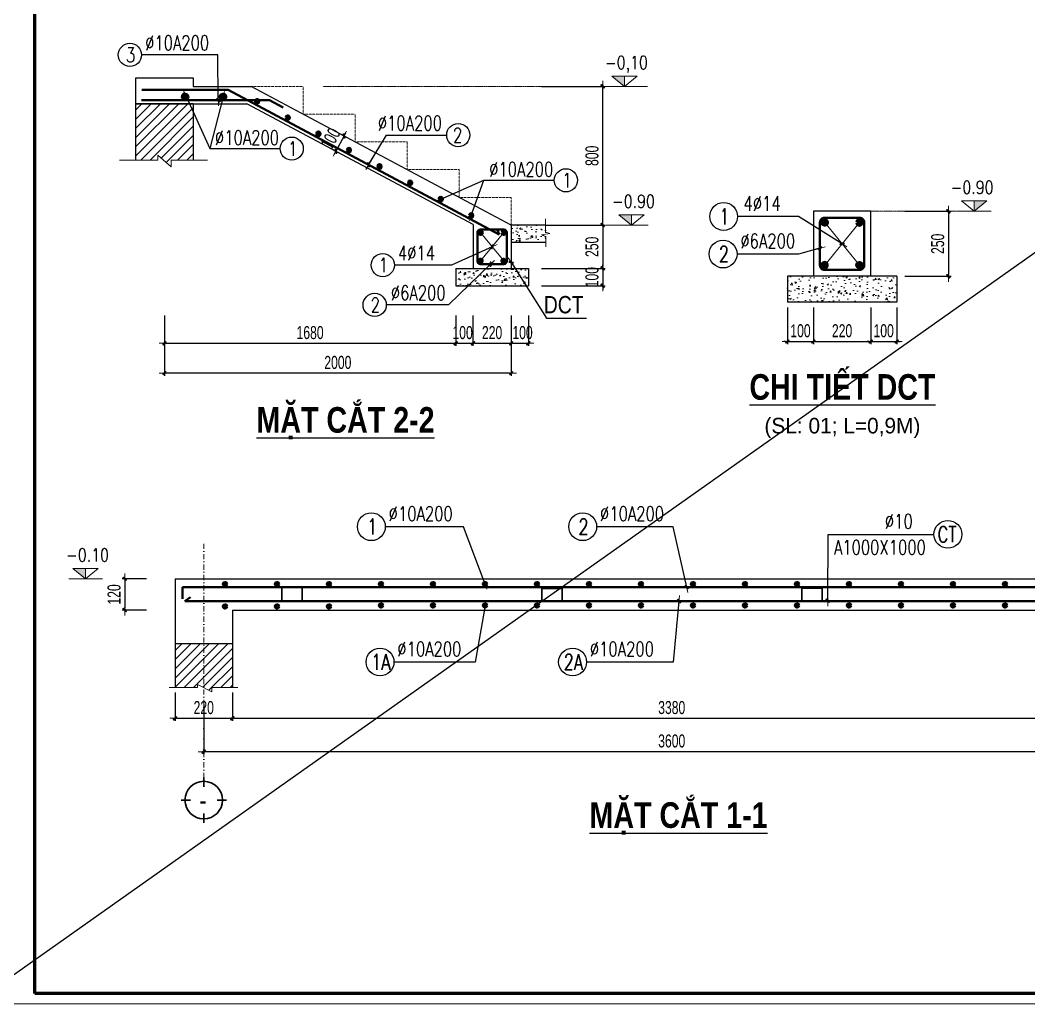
# Model space of a CAD drawing. Header units: millimetres. Extents: x -211129 to 461116, y -574633 to 115.
# Drawn here: x -140490 to -121092, y -561391 to -542481 of the extents above; entities that cross this region are included whole.
import ezdxf
from ezdxf.enums import TextEntityAlignment as Align

# ---------------------------------------------------------------- set-up
doc = ezdxf.new("R2010")
doc.units = ezdxf.units.MM
doc.header["$MEASUREMENT"] = 0
doc.header["$PDMODE"] = 32
for name, pattern in [('CENTER', [2, 1.25, -0.25, 0.25, -0.25]), ('DASHDOT', [1, 0.5, -0.25, 0, -0.25]), ('HIDDEN', [0.375, 0.25, -0.125])]:
    doc.linetypes.add(name, pattern=pattern)
doc.layers.get('Defpoints').update_dxf_attribs({"color": 1})
for name, color, linetype, lineweight in [('Dim', 252, 'Continuous', 13), ('Khungten_LCDI', 7, 'Continuous', 5), ('LC Dim', 8, 'Continuous', 18), ('LC Hatch', 252, 'Continuous', 9), ('LC ISO', 153, 'Continuous', 13), ('LC MANH DUT', 35, 'HIDDEN', 5), ('LC Net dam 1', 30, 'Continuous', 30), ('LC Net dam2', 6, 'Continuous', 40), ('LC Net dam3', 1, 'Continuous', 60), ('LC Net thay', 63, 'Continuous', 25), ('LC Net truc', 79, 'DASHDOT', 13), ('LC Text1', 3, 'Continuous', 20), ('LC Text2', 7, 'Continuous', 25), ('thay1', 63, 'Continuous', 18), ('truc', 76, 'CENTER', 9), ('v-MANH', 147, 'Continuous', 5)]:
    doc.layers.add(name, color=color, linetype=linetype, lineweight=lineweight)
doc.layers.add('KCS_Plotter', color=11, linetype='Continuous', plot=False)
doc.styles.add('1', font='vnsimli.shx', dxfattribs={"width": 0.6})
doc.styles.add('EG 1', font='VHAVANB.TTF')
doc.styles.add('HOATBIF', font='hoatbif.shx', dxfattribs={"width": 0.7})
doc.styles.add('Khungten', font='VHAVAN.TTF', dxfattribs={"width": 0.9, "height": 5000})
doc.styles.add('LC 1', font='VHAVANB.TTF')
doc.styles.add('LC 3', font='vnsimli.shx', dxfattribs={"width": 0.75})
doc.styles.add('LC3', font='VHARIALB.TTF', dxfattribs={"width": 0.8})
doc.styles.add('T1', font='Vnsimli.shx', dxfattribs={"width": 0.8})
doc.styles.add('T2', font='VHARIAL.TTF', dxfattribs={"width": 0.8})
doc.styles.add('Tahoma', font='tahoma.ttf')
doc.styles.add('Title', font='VHBLACK.TTF', dxfattribs={"width": 0.8})
doc.dimstyles.new('1-100', dxfattribs={"dimscale": 100, "dimtxt": 2.5, "dimasz": 0.35, "dimexe": 0.5, "dimexo": 0, "dimgap": 0.8, "dimtad": 1, "dimdec": 0, "dimzin": 0, "dimdsep": 46, "dimtxsty": 'HOATBIF', "dimblk1": 'DOT', "dimblk2": 'DOT', "dimsah": 1, "dimcen": -1, "dimdle": 1, "dimclrd": 256, "dimclre": 256, "dimclrt": 4, "dimadec": 3, "dimazin": 2, "dimtfac": 0.333333, "dimtdec": 0, "dimtix": 1, "dimtmove": 2, "dimatfit": 3, "dimldrblk": 'DOT', "dimfxl": 1, "dimtvp": 0.833333, "dimtolj": 1, "dimtzin": 0, "dimarcsym": 0})
doc.dimstyles.new('1-100$7', dxfattribs={"dimtxt": 230, "dimasz": 300, "dimexe": 50, "dimexo": 300, "dimgap": 80, "dimtad": 1, "dimdec": 3, "dimzin": 12, "dimdsep": 46, "dimtxsty": '1', "dimblk1": 'ARCHTICK', "dimblk2": 'ARCHTICK', "dimsah": 1, "dimcen": 0.09, "dimdle": 160, "dimclrd": 6, "dimclre": 6, "dimclrt": 2, "dimadec": 3, "dimazin": 3, "dimtfac": 1, "dimtdec": 3, "dimtix": 1, "dimtmove": 2, "dimatfit": 3, "dimldrblk": 'DOTSMALL', "dimfxl": 1, "dimtolj": 1, "dimtzin": 15, "dimarcsym": 0})
doc.dimstyles.new('1-110', dxfattribs={"dimscale": 110, "dimtxt": 2.5, "dimasz": 0.35, "dimexe": 0.5, "dimexo": 1, "dimgap": 0.8, "dimtad": 1, "dimdec": 0, "dimzin": 0, "dimdsep": 46, "dimtxsty": 'HOATBIF', "dimblk1": 'DOT', "dimblk2": 'DOT', "dimsah": 1, "dimcen": -1, "dimdle": 1, "dimclrd": 256, "dimclre": 256, "dimclrt": 4, "dimadec": 3, "dimazin": 2, "dimtfac": 0.333333, "dimtdec": 0, "dimtix": 1, "dimtmove": 2, "dimatfit": 3, "dimldrblk": 'DOT', "dimfxl": 1, "dimtvp": 0.833333, "dimtolj": 1, "dimtzin": 0, "dimarcsym": 0})
pattern_1 = [(50, (-189656.68, -353839.73), (256.1641, -22.41145), [26.7857, -294.64256]), (355, (-189656.68, -353839.73), (-49.554, 268.63978), [21.42855, -235.71405]), (100.45144, (-189635.33, -353841.6), (206.6101, 246.22832), [22.76433, -250.40765]), (46.1842, (-189656.68, -353768.3), (381.15724, -59.11397), [40.1785, -441.96384]), (96.63564, (-189624.9, -353773.22), (333.8075, 347.89915), [34.1465, -375.6117]), (351.18416, (-189656.68, -353768.3), (333.8075, 347.89915), [32.1428, -353.5711]), (21, (-189620.96, -353786.15), (213.18088, -143.79232), [26.7857, -294.64256]), (326, (-189620.96, -353786.15), (86.89825, 258.9819), [21.42855, -235.71405]), (71.45144, (-189603.2, -353798.14), (300.07912, 115.18958), [22.76433, -250.40765]), (37.5, (-189656.68, -353839.73), (4.3428, 118.890543), [0, -232.85691, 0, -239.28547, 0, -236.6069]), (7.5, (-189656.68, -353839.73), (93.95331, 140.861184), [0, -136.42843, 0, -227.49977, 0, -90.17848]), (327.5, (-189736.32, -353839.73), (190.65068, -8.055303), [0, -89.28562, 0, -278.57115, 0, -369.64249]), (317.5, (-189772.03, -353839.73), (208.28057, 35.75174), [0, -116.07131, 0, -184.99981, 0, -262.49974])]

# ---------------------------------------------------------------- blocks, each defined once
blk = doc.blocks.new('lcdi fix')
at = {"layer": 'Defpoints', "lineweight": 0}
blk.add_lwpolyline([(-1200, -14850), (-1200, 14850), (40800, 14850), (40800, -14850)], close=True, dxfattribs=at)
at = {"layer": 'Khungten_LCDI', "color": 5, "lineweight": 60}
blk.add_lwpolyline([(0, -14650), (0, 14650), (40600, 14650), (40600, -14650)], close=True, dxfattribs=at)
at = {"color": 7, "style": 'Khungten', "width": 0.8}
for tag, p in [('REVISION', (39499, -10746)), ('NGAYHT', (39546, -11609))]:
    blk.add_attdef(tag, text='', height=200, dxfattribs=at).set_placement(p, align=Align.CENTER)
at = {"layer": 'LC Text1', "color": 3, "style": 'LC 1', "width": 1.834006}
for tag, p, p2 in [('TENBANVE1', (36913, -8886), (40339, -8886)), ('TENBANVE2', (36913, -9562), (40339, -9562))]:
    blk.add_attdef(tag, text='', height=250, dxfattribs=at).set_placement(p, p2, align=Align.FIT)
at = {"layer": 'LC Text1', "style": 'Title', "width": 0.7}
blk.add_attdef('SOBANVE', text='', height=250, dxfattribs=at).set_placement((39562, -13896), align=Align.CENTER)
blk = doc.blocks.new('DOT')
at = {"layer": 'LC Dim'}
blk.add_line((-3, 0), (3, 0), dxfattribs=at)
at = {"layer": 'LC Dim', "color": 4}
blk.add_line((-1, -1), (1, 1), dxfattribs=at)
blk.add_lwpolyline([(0.5, 1), (-1, -0.5), (-0.5, -1), (1, 0.5)], close=True, dxfattribs=at)
blk = doc.blocks.new('*D1201')
at = {"layer": 'Defpoints', "color": 0, "transparency": 16777216}
for p in [(-137715, -548157), (-131048, -548157), (-137715, -549267)]:
    blk.add_point(p, dxfattribs=at)
at = {"layer": 'LC Dim', "lineweight": -2, "transparency": 16777216}
for p, q in [((-137715, -548157), (-137715, -549317)), ((-131048, -548157), (-131048, -549317)), ((-131083, -549267), (-137680, -549267))]:
    blk.add_line(p, q, dxfattribs=at)
at = {"layer": 'LC Dim', "lineweight": -2, "transparency": 16777216, "xscale": 35, "yscale": 35, "zscale": 35, "rotation": 180}
blk.add_blockref('DOT', (-137715, -549267), dxfattribs=at)
at = {"layer": 'LC Dim', "lineweight": -2, "transparency": 16777216, "xscale": 35, "yscale": 35, "zscale": 35}
blk.add_blockref('DOT', (-131048, -549267), dxfattribs=at)
at = {"layer": 'LC Dim', "color": 4, "transparency": 16777216, "insert": (-134381, -549062), "char_height": 250, "attachment_point": 5, "style": 'HOATBIF'}
blk.add_mtext('\\A1;2000', dxfattribs=at)
blk = doc.blocks.new('_Dot')
at = {"color": 0, "linetype": 'ByBlock', "lineweight": -2}
blk.add_line((-0.5, 0), (-1, 0), dxfattribs=at)
at = {"color": 0, "linetype": 'ByBlock', "const_width": 0.5}
blk.add_lwpolyline([(-0.25, 0, 1), (0.25, 0, 1)], format="xyb", close=True, dxfattribs=at)
blk = doc.blocks.new('*D1202')
at = {"layer": 'Defpoints', "color": 0, "transparency": 16777216}
for p in [(-130462, -543754), (-129288, -543754), (-130382, -546421)]:
    blk.add_point(p, dxfattribs=at)
at = {"layer": 'LC Dim', "lineweight": -2, "transparency": 16777216}
for p, q in [((-130462, -543754), (-129238, -543754)), ((-129288, -546386), (-129288, -543789)), ((-130382, -546421), (-129238, -546421))]:
    blk.add_line(p, q, dxfattribs=at)
at = {"layer": 'LC Dim', "lineweight": -2, "transparency": 16777216, "xscale": 35, "yscale": 35, "zscale": 35}
for p, rotation in [((-129288, -543754), 90), ((-129288, -546421), 270)]:
    blk.add_blockref('DOT', p, dxfattribs=dict(at, rotation=rotation))
at = {"layer": 'LC Dim', "color": 4, "transparency": 16777216, "insert": (-129493, -545088), "char_height": 250, "attachment_point": 5, "rotation": 90, "style": 'HOATBIF'}
blk.add_mtext('\\A1;800', dxfattribs=at)
blk = doc.blocks.new('Caodo1')
at = {"layer": 'LC Text1'}
blk.add_hatch(color=4, dxfattribs=at).paths.add_polyline_path([(0, 200), (0, 0), (243, 200)])
at = {"layer": 'LC Text1', "color": 4}
for p, q in [((0, 0), (0, 200)), ((324, 0), (-324, 0))]:
    blk.add_line(p, q, dxfattribs=at)
blk.add_lwpolyline([(-243, 200), (243, 200), (0, 0), (0, 0)], close=True, dxfattribs=at)
at = {"layer": 'LC Text1', "color": 4, "style": 'T1', "width": 0.8}
blk.add_attdef('%%P0,00', text='', height=250, dxfattribs=at).set_placement((-39, 460), align=Align.MIDDLE_CENTER)
blk = doc.blocks.new('theptron1')
at = {"layer": 'LC Net dam3'}
for p, q in [((-0.5, 0), (0.5, 0)), ((-0.35, 0.35), (0.35, -0.35)), ((0.35, 0.35), (-0.35, -0.35)), ((0, 0.5), (0, -0.5))]:
    blk.add_line(p, q, dxfattribs=at)
blk.add_circle((0, 0), 0.5, dxfattribs=at)
blk = doc.blocks.new('*D1203')
at = {"layer": 'Defpoints', "color": 0, "transparency": 16777216}
for p in [(-130382, -546421), (-130462, -547254), (-129288, -547254)]:
    blk.add_point(p, dxfattribs=at)
at = {"layer": 'LC Dim', "lineweight": -2, "transparency": 16777216}
for p, q in [((-130382, -546421), (-129238, -546421)), ((-129288, -546456), (-129288, -547219)), ((-130462, -547254), (-129238, -547254))]:
    blk.add_line(p, q, dxfattribs=at)
at = {"layer": 'LC Dim', "lineweight": -2, "transparency": 16777216, "xscale": 35, "yscale": 35, "zscale": 35}
for p, rotation in [((-129288, -546421), 90), ((-129288, -547254), 270)]:
    blk.add_blockref('DOT', p, dxfattribs=dict(at, rotation=rotation))
at = {"layer": 'LC Dim', "color": 4, "transparency": 16777216, "insert": (-129493, -546838), "char_height": 250, "attachment_point": 5, "rotation": 90, "style": 'HOATBIF'}
blk.add_mtext('\\A1;250', dxfattribs=at)
blk = doc.blocks.new('*D1204')
at = {"layer": 'Defpoints', "color": 0, "transparency": 16777216}
for p in [(-130462, -547254), (-130462, -547587), (-129288, -547587)]:
    blk.add_point(p, dxfattribs=at)
at = {"layer": 'LC Dim', "lineweight": -2, "transparency": 16777216}
for p, q in [((-129288, -547219), (-129288, -547184)), ((-130462, -547254), (-129238, -547254)), ((-129288, -547254), (-129288, -547587)), ((-130462, -547587), (-129238, -547587)), ((-129288, -547622), (-129288, -547657))]:
    blk.add_line(p, q, dxfattribs=at)
at = {"layer": 'LC Dim', "lineweight": -2, "transparency": 16777216, "xscale": 35, "yscale": 35, "zscale": 35}
for p, rotation in [((-129288, -547254), 270), ((-129288, -547587), 90)]:
    blk.add_blockref('DOT', p, dxfattribs=dict(at, rotation=rotation))
at = {"layer": 'LC Dim', "color": 4, "transparency": 16777216, "insert": (-129493, -547421), "char_height": 250, "attachment_point": 5, "rotation": 90, "style": 'HOATBIF'}
blk.add_mtext('\\A1;100', dxfattribs=at)
blk = doc.blocks.new('*U1174')
at = {"layer": 'LC Dim', "xscale": 66.64550114019022, "yscale": 66.64550114019022, "zscale": 66.64550114019022, "rotation": 180}
blk.add_blockref('theptron1', (0, 0), dxfattribs=at)
blk = doc.blocks.new('*U1175')
at = {"layer": 'thay1', "color": 0, "linetype": 'ByBlock', "lineweight": -2, "transparency": 16777216}
for p in [(4060, 2298), (3480, 1970), (2900, 1642), (2320, 1313), (1740, 985), (1160, 657), (580, 328), (0, 0)]:
    blk.add_blockref('*U1174', p, dxfattribs=at)
blk = doc.blocks.new('*D1205')
at = {"layer": 'Defpoints', "color": 0, "transparency": 16777216}
for p in [(-134305, -544684), (-134462, -544978), (-134419, -545001)]:
    blk.add_point(p, dxfattribs=at)
at = {"layer": 'LC Dim', "lineweight": -2, "transparency": 16777216}
for p, q in [((-134305, -544684), (-134218, -544730)), ((-134246, -544676), (-134230, -544645)), ((-134262, -544707), (-134419, -545001)), ((-134462, -544978), (-134375, -545024)), ((-134436, -545032), (-134452, -545063))]:
    blk.add_line(p, q, dxfattribs=at)
at = {"layer": 'LC Dim', "lineweight": -2, "transparency": 16777216, "xscale": 35, "yscale": 35, "zscale": 35}
for p, rotation in [((-134262, -544707), 241.9275130641512), ((-134419, -545001), 61.92751306415116)]:
    blk.add_blockref('DOT', p, dxfattribs=dict(at, rotation=rotation))
at = {"layer": 'LC Dim', "color": 4, "transparency": 16777216, "insert": (-134522, -544757), "char_height": 250, "attachment_point": 5, "rotation": 61.9275, "style": 'HOATBIF'}
blk.add_mtext('\\A1;100', dxfattribs=at)
blk = doc.blocks.new('*D1206')
at = {"layer": 'Defpoints', "color": 0, "transparency": 16777216}
for p in [(-137715, -548157), (-132115, -548157), (-132115, -548693)]:
    blk.add_point(p, dxfattribs=at)
at = {"layer": 'LC Dim', "lineweight": -2, "transparency": 16777216}
for p, q in [((-137715, -548157), (-137715, -548743)), ((-132115, -548157), (-132115, -548743)), ((-137680, -548693), (-132150, -548693))]:
    blk.add_line(p, q, dxfattribs=at)
at = {"layer": 'LC Dim', "lineweight": -2, "transparency": 16777216, "xscale": 35, "yscale": 35, "zscale": 35, "rotation": 180}
blk.add_blockref('DOT', (-137715, -548693), dxfattribs=at)
at = {"layer": 'LC Dim', "lineweight": -2, "transparency": 16777216, "xscale": 35, "yscale": 35, "zscale": 35}
blk.add_blockref('DOT', (-132115, -548693), dxfattribs=at)
at = {"layer": 'LC Dim', "color": 4, "transparency": 16777216, "insert": (-134915, -548488), "char_height": 250, "attachment_point": 5, "style": 'HOATBIF'}
blk.add_mtext('\\A1;1680', dxfattribs=at)
blk = doc.blocks.new('*D1207')
at = {"layer": 'Defpoints', "color": 0, "transparency": 16777216}
for p in [(-132115, -548157), (-131782, -548157), (-131782, -548693)]:
    blk.add_point(p, dxfattribs=at)
at = {"layer": 'LC Dim', "lineweight": -2, "transparency": 16777216}
for p, q in [((-132115, -548157), (-132115, -548743)), ((-131782, -548157), (-131782, -548743)), ((-132080, -548693), (-131817, -548693))]:
    blk.add_line(p, q, dxfattribs=at)
at = {"layer": 'LC Dim', "lineweight": -2, "transparency": 16777216, "xscale": 35, "yscale": 35, "zscale": 35, "rotation": 180}
blk.add_blockref('DOT', (-132115, -548693), dxfattribs=at)
at = {"layer": 'LC Dim', "lineweight": -2, "transparency": 16777216, "xscale": 35, "yscale": 35, "zscale": 35}
blk.add_blockref('DOT', (-131782, -548693), dxfattribs=at)
at = {"layer": 'LC Dim', "color": 4, "transparency": 16777216, "insert": (-131982, -548488), "char_height": 250, "attachment_point": 5, "style": 'HOATBIF'}
blk.add_mtext('\\A1;100', dxfattribs=at)
blk = doc.blocks.new('*D1208')
at = {"layer": 'Defpoints', "color": 0, "transparency": 16777216}
for p in [(-131782, -548157), (-131048, -548157), (-131048, -548693)]:
    blk.add_point(p, dxfattribs=at)
at = {"layer": 'LC Dim', "lineweight": -2, "transparency": 16777216}
for p, q in [((-131782, -548157), (-131782, -548743)), ((-131048, -548157), (-131048, -548743)), ((-131747, -548693), (-131083, -548693))]:
    blk.add_line(p, q, dxfattribs=at)
at = {"layer": 'LC Dim', "lineweight": -2, "transparency": 16777216, "xscale": 35, "yscale": 35, "zscale": 35, "rotation": 180}
blk.add_blockref('DOT', (-131782, -548693), dxfattribs=at)
at = {"layer": 'LC Dim', "lineweight": -2, "transparency": 16777216, "xscale": 35, "yscale": 35, "zscale": 35}
blk.add_blockref('DOT', (-131048, -548693), dxfattribs=at)
at = {"layer": 'LC Dim', "color": 4, "transparency": 16777216, "insert": (-131415, -548488), "char_height": 250, "attachment_point": 5, "style": 'HOATBIF'}
blk.add_mtext('\\A1;220', dxfattribs=at)
blk = doc.blocks.new('*D1209')
at = {"layer": 'Defpoints', "color": 0, "transparency": 16777216}
for p in [(-131048, -548157), (-130715, -548157), (-130715, -548693)]:
    blk.add_point(p, dxfattribs=at)
at = {"layer": 'LC Dim', "lineweight": -2, "transparency": 16777216}
for p, q in [((-131048, -548157), (-131048, -548743)), ((-130715, -548157), (-130715, -548743)), ((-131013, -548693), (-130750, -548693))]:
    blk.add_line(p, q, dxfattribs=at)
at = {"layer": 'LC Dim', "lineweight": -2, "transparency": 16777216, "xscale": 35, "yscale": 35, "zscale": 35, "rotation": 180}
blk.add_blockref('DOT', (-131048, -548693), dxfattribs=at)
at = {"layer": 'LC Dim', "lineweight": -2, "transparency": 16777216, "xscale": 35, "yscale": 35, "zscale": 35}
blk.add_blockref('DOT', (-130715, -548693), dxfattribs=at)
at = {"layer": 'LC Dim', "color": 4, "transparency": 16777216, "insert": (-130829, -548488), "char_height": 250, "attachment_point": 5, "style": 'HOATBIF'}
blk.add_mtext('\\A1;100', dxfattribs=at)
blk = doc.blocks.new('TIEUDE1')
at = {"layer": 'LC Text2', "color": 7, "style": 'LC 1'}
blk.add_attdef('TIªU§Ò', text='', height=5, dxfattribs=at).set_placement((0, 0), align=Align.BOTTOM_CENTER)
blk.add_attdef('TL', text='', height=3, dxfattribs=at).set_placement((0, -2), align=Align.TOP_CENTER)
blk = doc.blocks.new('*D1210')
at = {"layer": 'Defpoints', "color": 0, "transparency": 16777216}
for p in [(-123475, -546155), (-123475, -547405), (-122639, -547405)]:
    blk.add_point(p, dxfattribs=at)
at = {"layer": 'Dim', "lineweight": -2, "transparency": 16777216}
for p, q in [((-123475, -546155), (-122589, -546155)), ((-122639, -546190), (-122639, -547370)), ((-123475, -547405), (-122589, -547405))]:
    blk.add_line(p, q, dxfattribs=at)
at = {"layer": 'Dim', "lineweight": -2, "transparency": 16777216, "xscale": 35, "yscale": 35, "zscale": 35}
for p, rotation in [((-122639, -546155), 90), ((-122639, -547405), 270)]:
    blk.add_blockref('DOT', p, dxfattribs=dict(at, rotation=rotation))
at = {"layer": 'Dim', "color": 4, "transparency": 16777216, "insert": (-122844, -546780), "char_height": 250, "attachment_point": 5, "rotation": 90, "style": 'HOATBIF'}
blk.add_mtext('\\A1;250', dxfattribs=at)
blk = doc.blocks.new('*D1211')
at = {"layer": 'Defpoints', "color": 0, "transparency": 16777216}
for p in [(-125734, -548003), (-125234, -548003), (-125234, -548658)]:
    blk.add_point(p, dxfattribs=at)
at = {"layer": 'Dim', "lineweight": -2, "transparency": 16777216}
for p, q in [((-125734, -548003), (-125734, -548708)), ((-125234, -548003), (-125234, -548708)), ((-125769, -548658), (-125804, -548658)), ((-125734, -548658), (-125234, -548658)), ((-125199, -548658), (-125164, -548658))]:
    blk.add_line(p, q, dxfattribs=at)
at = {"layer": 'Dim', "lineweight": -2, "transparency": 16777216, "xscale": 35, "yscale": 35, "zscale": 35}
blk.add_blockref('DOT', (-125734, -548658), dxfattribs=at)
at = {"layer": 'Dim', "lineweight": -2, "transparency": 16777216, "xscale": 35, "yscale": 35, "zscale": 35, "rotation": 180}
blk.add_blockref('DOT', (-125234, -548658), dxfattribs=at)
at = {"layer": 'Dim', "color": 4, "transparency": 16777216, "insert": (-125484, -548453), "char_height": 250, "attachment_point": 5, "style": 'HOATBIF'}
blk.add_mtext('\\A1;100', dxfattribs=at)
blk = doc.blocks.new('*D1212')
at = {"layer": 'Defpoints', "color": 0, "transparency": 16777216}
for p in [(-125234, -548003), (-124134, -548003), (-124134, -548658)]:
    blk.add_point(p, dxfattribs=at)
at = {"layer": 'Dim', "lineweight": -2, "transparency": 16777216}
for p, q in [((-125234, -548003), (-125234, -548708)), ((-124134, -548003), (-124134, -548708)), ((-125199, -548658), (-124169, -548658))]:
    blk.add_line(p, q, dxfattribs=at)
at = {"layer": 'Dim', "lineweight": -2, "transparency": 16777216, "xscale": 35, "yscale": 35, "zscale": 35, "rotation": 180}
blk.add_blockref('DOT', (-125234, -548658), dxfattribs=at)
at = {"layer": 'Dim', "lineweight": -2, "transparency": 16777216, "xscale": 35, "yscale": 35, "zscale": 35}
blk.add_blockref('DOT', (-124134, -548658), dxfattribs=at)
at = {"layer": 'Dim', "color": 4, "transparency": 16777216, "insert": (-124684, -548453), "char_height": 250, "attachment_point": 5, "style": 'HOATBIF'}
blk.add_mtext('\\A1;220', dxfattribs=at)
blk = doc.blocks.new('*D1213')
at = {"layer": 'Defpoints', "color": 0, "transparency": 16777216}
for p in [(-124134, -548003), (-123634, -548003), (-123634, -548658)]:
    blk.add_point(p, dxfattribs=at)
at = {"layer": 'Dim', "lineweight": -2, "transparency": 16777216}
for p, q in [((-124134, -548003), (-124134, -548708)), ((-123634, -548003), (-123634, -548708)), ((-124169, -548658), (-124204, -548658)), ((-124134, -548658), (-123634, -548658)), ((-123599, -548658), (-123564, -548658))]:
    blk.add_line(p, q, dxfattribs=at)
at = {"layer": 'Dim', "lineweight": -2, "transparency": 16777216, "xscale": 35, "yscale": 35, "zscale": 35}
blk.add_blockref('DOT', (-124134, -548658), dxfattribs=at)
at = {"layer": 'Dim', "lineweight": -2, "transparency": 16777216, "xscale": 35, "yscale": 35, "zscale": 35, "rotation": 180}
blk.add_blockref('DOT', (-123634, -548658), dxfattribs=at)
at = {"layer": 'Dim', "color": 4, "transparency": 16777216, "insert": (-123884, -548453), "char_height": 250, "attachment_point": 5, "style": 'HOATBIF'}
blk.add_mtext('\\A1;100', dxfattribs=at)
blk = doc.blocks.new('*D1225')
at = {"layer": 'Defpoints', "color": 0, "transparency": 16777216}
for p in [(-137963, -553221), (-138479, -553821), (-137963, -553821)]:
    blk.add_point(p, dxfattribs=at)
at = {"layer": 'LC Dim', "lineweight": -2, "transparency": 16777216}
for p, q in [((-138063, -553221), (-138529, -553221)), ((-138479, -553256), (-138479, -553786)), ((-138063, -553821), (-138529, -553821))]:
    blk.add_line(p, q, dxfattribs=at)
at = {"layer": 'LC Dim', "lineweight": -2, "transparency": 16777216, "xscale": 35, "yscale": 35, "zscale": 35}
for p, rotation in [((-138479, -553221), 90), ((-138479, -553821), 270)]:
    blk.add_blockref('DOT', p, dxfattribs=dict(at, rotation=rotation))
at = {"layer": 'LC Dim', "color": 4, "transparency": 16777216, "insert": (-138684, -553521), "char_height": 250, "attachment_point": 5, "rotation": 90, "style": 'HOATBIF'}
blk.add_mtext('\\A1;120', dxfattribs=at)
blk = doc.blocks.new('*D1226')
at = {"layer": 'Defpoints', "color": 0, "transparency": 16777216}
for p in [(-137510, -555309), (-136410, -555309), (-136410, -555902)]:
    blk.add_point(p, dxfattribs=at)
at = {"layer": 'LC Dim', "lineweight": -2, "transparency": 16777216}
for p, q in [((-137510, -555409), (-137510, -555952)), ((-136410, -555409), (-136410, -555952)), ((-137475, -555902), (-136445, -555902))]:
    blk.add_line(p, q, dxfattribs=at)
at = {"layer": 'LC Dim', "lineweight": -2, "transparency": 16777216, "xscale": 35, "yscale": 35, "zscale": 35, "rotation": 180}
blk.add_blockref('DOT', (-137510, -555902), dxfattribs=at)
at = {"layer": 'LC Dim', "lineweight": -2, "transparency": 16777216, "xscale": 35, "yscale": 35, "zscale": 35}
blk.add_blockref('DOT', (-136410, -555902), dxfattribs=at)
at = {"layer": 'LC Dim', "color": 4, "transparency": 16777216, "insert": (-136960, -555697), "char_height": 250, "attachment_point": 5, "style": 'HOATBIF'}
blk.add_mtext('\\A1;220', dxfattribs=at)
blk = doc.blocks.new('*D1227')
at = {"layer": 'Defpoints', "color": 0, "transparency": 16777216}
for p in [(-136410, -555309), (-119510, -555309), (-119510, -555902)]:
    blk.add_point(p, dxfattribs=at)
at = {"layer": 'LC Dim', "lineweight": -2, "transparency": 16777216}
for p, q in [((-136410, -555409), (-136410, -555952)), ((-119510, -555409), (-119510, -555952)), ((-136375, -555902), (-119545, -555902))]:
    blk.add_line(p, q, dxfattribs=at)
at = {"layer": 'LC Dim', "lineweight": -2, "transparency": 16777216, "xscale": 35, "yscale": 35, "zscale": 35, "rotation": 180}
blk.add_blockref('DOT', (-136410, -555902), dxfattribs=at)
at = {"layer": 'LC Dim', "lineweight": -2, "transparency": 16777216, "xscale": 35, "yscale": 35, "zscale": 35}
blk.add_blockref('DOT', (-119510, -555902), dxfattribs=at)
at = {"layer": 'LC Dim', "color": 4, "transparency": 16777216, "insert": (-127960, -555697), "char_height": 250, "attachment_point": 5, "style": 'HOATBIF'}
blk.add_mtext('\\A1;3380', dxfattribs=at)
blk = doc.blocks.new('*D1229')
at = {"layer": 'Defpoints', "color": 0, "transparency": 16777216}
for p in [(-136960, -555539), (-118960, -555539), (-136960, -556544)]:
    blk.add_point(p, dxfattribs=at)
at = {"layer": 'LC Dim', "lineweight": -2, "transparency": 16777216}
for p, q in [((-136960, -555639), (-136960, -556594)), ((-118960, -555639), (-118960, -556594)), ((-118995, -556544), (-136925, -556544))]:
    blk.add_line(p, q, dxfattribs=at)
at = {"layer": 'LC Dim', "lineweight": -2, "transparency": 16777216, "xscale": 35, "yscale": 35, "zscale": 35, "rotation": 180}
blk.add_blockref('DOT', (-136960, -556544), dxfattribs=at)
at = {"layer": 'LC Dim', "lineweight": -2, "transparency": 16777216, "xscale": 35, "yscale": 35, "zscale": 35}
blk.add_blockref('DOT', (-118960, -556544), dxfattribs=at)
at = {"layer": 'LC Dim', "color": 4, "transparency": 16777216, "insert": (-127960, -556339), "char_height": 250, "attachment_point": 5, "style": 'HOATBIF'}
blk.add_mtext('\\A1;3600', dxfattribs=at)
blk = doc.blocks.new('KyHieu TrucDinhVi')
at = {"color": 7, "lineweight": 30}
for p, q in [((0, 2.36), (0, 4)), ((-2.36, 0), (-4, 0)), ((2.36, 0), (4, 0)), ((0, -2.36), (0, -4))]:
    blk.add_line(p, q, dxfattribs=at)
blk.add_circle((0, 0), 3.3, dxfattribs=at)
at = {"ltscale": 20, "style": 'Tahoma'}
blk.add_attdef('AA', text='', height=3, dxfattribs=at).set_placement((0, 0), align=Align.MIDDLE_CENTER)

msp = doc.modelspace()

# ---------------------------------------------------------------- hatches: boundary and pattern name
at = {"layer": 'LC Hatch'}
h = msp.add_hatch(dxfattribs=at)
h.set_pattern_fill('ANSI31', color=256, scale=1000)
h.set_pattern_definition([(45, (-192895.89, -297607.74), (-88.38835, 88.38835), [])])
h.paths.add_polyline_path([(-137583.8, -545172.6), (-137165, -545170.6), (-137165, -544087.6), (-138265, -544087.6), (-138265, -545169.2), (-137842.6, -545169.2), (-137842.6, -545078.7), (-137583.8, -545302.6)])
h = msp.add_hatch(dxfattribs=at)
h.set_pattern_fill('AR-CONC', color=256, scale=35.71425)
h.set_pattern_definition(pattern_1)
h.paths.add_polyline_path([(-131048.3, -546421), (-130384.8, -546421), (-130384.8, -546554.7), (-130302.3, -546584.7), (-130464.4, -546604.3), (-130383.1, -546638.5), (-130383.1, -546754.3), (-131048.3, -546754.3)])
h = msp.add_hatch(dxfattribs=at)
h.set_pattern_fill('AR-CONC', color=256, scale=35.71425)
h.set_pattern_definition(pattern_1)
h.paths.add_polyline_path([(-132115, -547254.1), (-130715, -547254.1), (-130715, -547587.5), (-132115, -547587.5)])
h = msp.add_hatch(dxfattribs=at)
h.set_pattern_fill('AR-CONC', color=256, scale=42.8571)
h.set_pattern_definition([(50, (-1659491.48, -798489.55), (307.396914, -26.893745), [32.142825, -353.571075]), (355, (-1659491.48, -798489.55), (-59.4648, 322.367735), [25.71426, -282.85686]), (100.4514, (-1659465.86, -798491.8), (247.932344, 295.473794), [27.3172, -300.489176]), (46.1842, (-1659491.48, -798403.84), (457.38856, -70.93665), [48.21424, -530.35661]), (96.6356, (-1659453.36, -798409.75), (400.56933, 417.47867), [40.9758, -450.73369]), (351.1842, (-1659491.5, -798403.84), (400.569, 417.47898), [38.57139, -424.28529]), (21, (-1659448.62, -798425.27), (255.817052, -172.55078), [32.142825, -353.571075]), (326, (-1659448.62, -798425.27), (104.277895, 310.77828), [25.71426, -282.85686]), (71.4514, (-1659427.3, -798439.65), (360.09505, 138.22722), [27.3172, -300.489176]), (37.5, (-1659491.48, -798489.55), (5.211361, 142.668652), [0, -279.428292, 0, -287.14257, 0, -283.928288]), (7.5, (-1659491.48, -798489.55), (112.743975, 169.033422), [0, -163.714122, 0, -272.999727, 0, -108.214178]), (327.5, (-1659587.05, -798489.55), (228.780815, -9.666364), [0, -107.14275, 0, -334.28538, 0, -443.570985]), (317.5, (-1659629.9, -798489.55), (249.93668, 42.902092), [0, -139.285575, 0, -221.999778, 0, -314.999685])])
h.paths.add_polyline_path([(-123633.9, -547904.7), (-123633.9, -547404.7), (-125733.9, -547404.7), (-125733.9, -547904.7)])
h = msp.add_hatch(dxfattribs=at)
h.set_pattern_fill('ANSI31', color=256, scale=1000)
h.set_pattern_definition([(45, (-221843.33, -310126.64), (-88.38835, 88.38835), [])])
h.paths.add_polyline_path([(-137081.4, -555252.3), (-136805.9, -555390.1), (-136805.9, -555308.8), (-136409.8, -555308.8), (-136409.8, -554471.1), (-137509.8, -554471.1), (-137509.8, -555308.8), (-137081.4, -555308.8)])
h.paths.add_polyline_path([(-118409.8, -554471.1), (-119509.8, -554471.1), (-119509.8, -555308.8), (-119123.5, -555308.8), (-119123.5, -555252.3), (-118848, -555390.1), (-118848, -555308.8), (-118409.8, -555308.8)])

# ---------------------------------------------------------------- linework, layer by layer
at = {"layer": 'Dim'}
for p, q in [((-125018.4, -546370.2), (-124349.5, -547189.1)), ((-124349.5, -546370.2), (-125018.4, -547189.1)), ((-131191.3, -546564.5, -22.6), (-131637.2, -547110.4, -22.6)), ((-131637.2, -546564.5, -22.6), (-131191.3, -547110.4, -22.6))]:
    msp.add_line(p, q, dxfattribs=at)
at = {"layer": 'KCS_Plotter', "ltscale": 250}
msp.add_line((-141409.4, -561391.2), (-99409.4, -531691.2), dxfattribs=at)
at = {"layer": 'LC MANH DUT'}
for points in [[(-135048.3, -544287.6), (-135048.3, -543754.3), (-136048.3, -543754.3)], [(-134048.3, -544821), (-134048.3, -544287.6), (-135048.3, -544287.6)], [(-133048.3, -545354.3), (-133048.3, -544821), (-134048.3, -544821)], [(-132048.3, -545887.6), (-132048.3, -545354.3), (-133048.3, -545354.3)], [(-131048.3, -546421), (-131048.3, -545887.6), (-132048.3, -545887.6)]]:
    msp.add_lwpolyline(points, dxfattribs=at)
at = {"layer": 'LC Net dam 1'}
for points in [[(-135681.6, -553641.5), (-135459.5, -553641.5), (-135459.5, -553376.5), (-135066.4, -553376.5), (-135066.4, -553641.5), (-134851.6, -553641.5)], [(-130681.6, -553641.5), (-130459.5, -553641.5), (-130459.5, -553409.1), (-130066.4, -553409.1), (-130066.4, -553641.5), (-129851.6, -553641.5)], [(-125681.6, -553641.5), (-125459.5, -553641.5), (-125459.5, -553399.3), (-125066.4, -553399.3), (-125066.4, -553641.5), (-124851.6, -553641.5)]]:
    msp.add_lwpolyline(points, dxfattribs=at)
at = {"layer": 'LC Net dam2'}
for p, q in [((-136489.7, -543821.1), (-138147.7, -543821.1)), ((-131276.8, -546601.3), (-136489.7, -543821.1)), ((-138154.1, -544020.6), (-135697.3, -544020.6)), ((-135433.7, -544161.2), (-135697.3, -544020.6)), ((-131276.8, -546601.3), (-131309.1, -546515.1)), ((-118548, -553379.6), (-137371.7, -553379.6)), ((-137371.7, -553379.6), (-137371.7, -553602.4)), ((-137325.9, -553648.6), (-137217.9, -553571.7)), ((-118593.7, -553648.6), (-137325.9, -553648.6))]:
    msp.add_line(p, q, dxfattribs=at)
msp.add_lwpolyline([(-125022.9, -547279.7), (-124345, -547279.7, 0.4142136), (-124258.9, -547193.7), (-124258.9, -546365.7, 0.4142136), (-124345, -546279.7), (-125022.9, -546279.7, 0.4142136), (-125108.9, -546365.7), (-125108.9, -547193.7, 0.4142136)], format="xyb", close=True, dxfattribs=at)
at = {"layer": 'LC Net dam2', "elevation": -22.6}
msp.add_lwpolyline([(-131188.3, -547170.8), (-131640.2, -547170.8, -0.4142136), (-131697.6, -547113.5), (-131697.6, -546561.5, -0.4142136), (-131640.2, -546504.1), (-131188.3, -546504.1, -0.4142136), (-131130.9, -546561.5), (-131130.9, -547113.5, -0.4142136)], format="xyb", close=True, dxfattribs=at)
at = {"layer": 'LC Net thay', "ltscale": 2}
for p, q in [((-137165, -543754.3), (-136048.3, -543754.3)), ((-131048.3, -546421), (-136048.3, -543754.3)), ((-137165, -544087.6), (-136131.6, -544087.6)), ((-131781.6, -546407.6), (-136131.6, -544087.6)), ((-124133.9, -546154.7), (-125233.9, -546154.7)), ((-125233.9, -546154.7), (-125233.9, -547404.7)), ((-124133.9, -547404.7), (-124133.9, -546154.7)), ((-130384.8, -546421), (-131048.3, -546421)), ((-130383.1, -546754.3), (-131048.2, -546754.3)), ((-123633.9, -547404.7), (-125733.9, -547404.7)), ((-123633.9, -547904.7), (-125733.9, -547904.7)), ((-137509.8, -553221.1), (-137509.8, -555308.8)), ((-136409.8, -553821.1), (-136409.8, -555308.8)), ((-136409.8, -554471.1), (-137509.8, -554471.1))]:
    msp.add_line(p, q, dxfattribs=at)
at = {"layer": 'LC Net thay'}
for p, q in [((-138265, -544087.6), (-137165, -544087.6)), ((-137165, -544087.6), (-138265, -544087.6)), ((-125733.9, -547404.7), (-125733.9, -547904.7)), ((-123633.9, -547404.7), (-123633.9, -547904.7)), ((-137509.8, -553221.1), (-118409.8, -553221.1)), ((-136409.8, -553821.1), (-119509.8, -553821.1))]:
    msp.add_line(p, q, dxfattribs=at)
at = {"layer": 'LC Net thay', "ltscale": 7.5}
for p, q in [((-131781.6, -546407.6, -4.9), (-131781.7, -547254.1, -7.6)), ((-131048.3, -546421, -44.4), (-131048, -547254.1, -37.6)), ((-132115, -547254.1, -0.9), (-130715, -547254.1, -44.4)), ((-132115, -547254.1, -4.9), (-132115, -547587.5, -4.9)), ((-130715, -547254.1, -44.4), (-130715, -547587.5, -44.4)), ((-132115, -547587.5, -0.9), (-130715, -547587.5, -44.4))]:
    msp.add_line(p, q, dxfattribs=at)
at = {"layer": 'LC Net thay'}
for points in [[(-138265, -545169.2), (-138265, -543587.6), (-137165, -543587.6), (-137165, -543754.3)], [(-137165, -544087.6), (-137165, -545170.6)]]:
    msp.add_lwpolyline(points, dxfattribs=at)
at = {"layer": 'LC Net truc', "ltscale": 200}
msp.add_line((-136959.8, -552545.1), (-136959.8, -557037.2), dxfattribs=at)
at = {"layer": 'LC Text2', "ltscale": 100}
for centre, radius in [((-138379.9, -543147.9), 222.9), ((-132065, -544690.9), 222.9), ((-135268.4, -544949.9), 222.9), ((-129994.9, -545559.2), 222.9), ((-126960.6, -546254.4), 267.5), ((-126971.4, -546976.8), 267.5), ((-133516.8, -547189.1), 222.9), ((-133672.9, -547954.1), 222.9), ((-133735.5, -552218.7), 267.5), ((-129671.2, -552218.7), 267.5), ((-122649.5, -552365.6), 267.5), ((-133568.8, -554820.2), 267.5), ((-129867, -554820.2), 267.5)]:
    msp.add_circle(centre, radius, dxfattribs=at)
at = {"layer": 'truc'}
for p, q in [((-128424.8, -543754.3), (-134668.6, -543754.3)), ((-122467.1, -546154.7), (-124133.9, -546154.7)), ((-130382.3, -546421), (-128889, -546421))]:
    msp.add_line(p, q, dxfattribs=at)
at = {"layer": 'v-MANH'}
for points in [[(-138582, -545169.2), (-137842.6, -545169.2), (-137842.6, -545078.7), (-137583.8, -545302.6), (-137583.8, -545172.6), (-136887.7, -545169.2)], [(-130384.8, -546301.8), (-130384.8, -546554.7), (-130302.3, -546584.7), (-130464.4, -546604.3), (-130383.1, -546638.5), (-130383.1, -546839.3)], [(-137627.4, -555308.8), (-137081.4, -555308.8), (-137081.4, -555252.3), (-136805.9, -555390.1), (-136805.9, -555308.8), (-136304.2, -555308.8)]]:
    msp.add_lwpolyline(points, dxfattribs=at)

# ---------------------------------------------------------------- block references
at = {"layer": 'LC Dim'}
for p, xscale, yscale, zscale in [((-137318.4, -543952.5), 100.000000000162, 100.000000000162, 100.000000000162), ((-136588.6, -543952.5), 100.000000000162, 100.000000000162, 100.000000000162), ((-125018.4, -546370.2), 100.000000000162, 100.000000000162, 100.000000000162), ((-124349.5, -546370.2), -100.000000000162, 100.000000000162, 100.000000000162), ((-131637.2, -546564.5, -22.6), 66.666666400108, 66.666666400108, 66.666666400108), ((-131191.3, -546564.5, -22.6), -66.666666400108, 66.666666400108, 66.666666400108)]:
    msp.add_blockref('theptron1', p, dxfattribs=dict(at, xscale=xscale, yscale=yscale, zscale=zscale))
at = {"layer": 'LC Dim', "rotation": 180}
for p, xscale, yscale, zscale in [((-131637.2, -547110.4, -22.6), -66.666666400108, 66.666666400108, 66.666666400108), ((-131191.3, -547110.4, -22.6), 66.666666400108, 66.666666400108, 66.666666400108), ((-125018.4, -547189.1), -100.000000000162, 100.000000000162, 100.000000000162), ((-124349.5, -547189.1), 100.000000000162, 100.000000000162, 100.000000000162), ((-136550.3, -553323.1), 64.00000000010367, 64.00000000010367, 64.00000000010367), ((-135550.3, -553323.1), 64.00000000010367, 64.00000000010367, 64.00000000010367), ((-134550.3, -553323.1), 64.00000000010367, 64.00000000010367, 64.00000000010367), ((-133550.3, -553323.1), 64.00000000010367, 64.00000000010367, 64.00000000010367), ((-132550.3, -553323.1), 64.00000000010367, 64.00000000010367, 64.00000000010367), ((-131550.3, -553323.1), 64.00000000010367, 64.00000000010367, 64.00000000010367), ((-130550.3, -553323.1), 64.00000000010367, 64.00000000010367, 64.00000000010367), ((-129550.3, -553323.1), 64.00000000010367, 64.00000000010367, 64.00000000010367), ((-128550.3, -553323.1), 64.00000000010367, 64.00000000010367, 64.00000000010367), ((-127550.3, -553323.1), 64.00000000010367, 64.00000000010367, 64.00000000010367), ((-126550.3, -553323.1), 64.00000000010367, 64.00000000010367, 64.00000000010367), ((-125550.3, -553323.1), 64.00000000010367, 64.00000000010367, 64.00000000010367), ((-124550.3, -553323.1), 64.00000000010367, 64.00000000010367, 64.00000000010367), ((-123550.3, -553323.1), 64.00000000010367, 64.00000000010367, 64.00000000010367), ((-122550.3, -553323.1), 64.00000000010367, 64.00000000010367, 64.00000000010367), ((-121550.3, -553323.1), 64.00000000010367, 64.00000000010367, 64.00000000010367), ((-136550.3, -553750.2), 64.00000000010367, 64.00000000010367, 64.00000000010367), ((-135550.3, -553750.2), 64.00000000010367, 64.00000000010367, 64.00000000010367), ((-134550.3, -553750.2), 64.00000000010367, 64.00000000010367, 64.00000000010367), ((-133550.3, -553731.5), 64.00000000010367, 64.00000000010367, 64.00000000010367), ((-132550.3, -553731.5), 64.00000000010367, 64.00000000010367, 64.00000000010367), ((-131550.3, -553731.5), 64.00000000010367, 64.00000000010367, 64.00000000010367), ((-130550.3, -553731.5), 64.00000000010367, 64.00000000010367, 64.00000000010367), ((-129550.3, -553731.5), 64.00000000010367, 64.00000000010367, 64.00000000010367), ((-128550.3, -553731.5), 64.00000000010367, 64.00000000010367, 64.00000000010367), ((-127550.3, -553731.5), 64.00000000010367, 64.00000000010367, 64.00000000010367), ((-126550.3, -553731.5), 64.00000000010367, 64.00000000010367, 64.00000000010367), ((-125550.3, -553731.5), 64.00000000010367, 64.00000000010367, 64.00000000010367), ((-124550.3, -553731.5), 64.00000000010367, 64.00000000010367, 64.00000000010367), ((-123550.3, -553731.5), 64.00000000010367, 64.00000000010367, 64.00000000010367), ((-122550.3, -553731.5), 64.00000000010367, 64.00000000010367, 64.00000000010367), ((-121550.3, -553731.5), 64.00000000010367, 64.00000000010367, 64.00000000010367)]:
    msp.add_blockref('theptron1', p, dxfattribs=dict(at, xscale=xscale, yscale=yscale, zscale=zscale))
at = {"layer": 'LC ISO'}
ref = msp.add_blockref('KyHieu TrucDinhVi', (-136959.8, -557474.5), dxfattribs=dict(at, xscale=109.3333333333333, yscale=109.3333333333333, zscale=109.3333333333333))
ref.add_attrib('AA', '-', dxfattribs={"layer": '0', "ltscale": 20, "height": 393.6, "style": 'EG 1', "width": 0.8}).set_placement((-136971.7, -557474.5), align=Align.MIDDLE_CENTER)
at = {"layer": 'LC Net thay'}
msp.add_blockref('lcdi fix', (-140209.4, -546541.2), dxfattribs=at)
at = {"layer": 'LC Text1'}
ref = msp.add_blockref('Caodo1', (-128869.4, -543754.3), dxfattribs=dict(at, xscale=-1))
ref.add_attrib('%%P0,00', '-0,10', dxfattribs={"layer": 'LC Text2', "height": 250, "style": 'T1', "width": 0.8}).set_placement((-128830.4, -543294.8), align=Align.MIDDLE_CENTER)
ref = msp.add_blockref('Caodo1', (-122143.5, -546154.7), dxfattribs=at)
ref.add_attrib('%%P0,00', '-0.90', dxfattribs={"layer": 'LC Text2', "height": 250, "style": 'T1', "width": 0.8}).set_placement((-122182.6, -545695.2), align=Align.MIDDLE_CENTER)
ref = msp.add_blockref('Caodo1', (-128734.3, -546421), dxfattribs=dict(at, xscale=-1))
ref.add_attrib('%%P0,00', '-0.90', dxfattribs={"layer": 'LC Text2', "height": 250, "style": 'T1', "width": 0.8}).set_placement((-128695.3, -545961.5), align=Align.MIDDLE_CENTER)
ref = msp.add_blockref('Caodo1', (-139233.3, -553221.1), dxfattribs=dict(at, xscale=-1))
ref.add_attrib('%%P0,00', '-0.10', dxfattribs={"layer": 'LC Text2', "height": 250, "style": 'T1', "width": 0.8}).set_placement((-139194.3, -552761.6), align=Align.MIDDLE_CENTER)
at = {"layer": 'LC Text2'}
ref = msp.add_blockref('TIEUDE1', (-124677.4, -549925.8), dxfattribs=dict(at, xscale=100.0000000001933, yscale=100.0000000001933, zscale=100.0000000001933))
ref.add_attrib('TIªU§Ò', '%%Uchi tiÕt DCT', dxfattribs={"color": 7, "height": 492.441, "style": 'LC3', "width": 0.8}).set_placement((-124677.4, -549925.8), align=Align.BOTTOM_CENTER)
ref.add_attrib('TL', '(SL: 01; L=0,9m)', dxfattribs={"color": 7, "height": 300, "style": 'LC 1'}).set_placement((-124677.4, -550125.8), align=Align.TOP_CENTER)
ref = msp.add_blockref('TIEUDE1', (-134222, -550559.1), dxfattribs=dict(at, xscale=-100.0000000001933, yscale=100.0000000001933, zscale=100.0000000001933))
ref.add_attrib('TIªU§Ò', '%%UmÆt C¾T 2-2', dxfattribs={"color": 7, "height": 492.441, "style": 'LC3', "width": 0.8}).set_placement((-134233.2, -550559.1), align=Align.BOTTOM_CENTER)
ref = msp.add_blockref('TIEUDE1', (-127828.5, -558157), dxfattribs=dict(at, xscale=100.0000000001933, yscale=100.0000000001933, zscale=100.0000000001933))
ref.add_attrib('TIªU§Ò', '%%UmÆt C¾T 1-1', dxfattribs={"color": 7, "height": 492.441, "style": 'LC3', "width": 0.8}).set_placement((-127828.5, -558157), align=Align.BOTTOM_CENTER)
at = {"layer": 'thay1', "xscale": -1, "rotation": 1.443798393788063}
msp.add_blockref('*U1175', (-131815.5, -546234.7), dxfattribs=at)

# ---------------------------------------------------------------- texts
at = {"layer": 'LC Text2', "linetype": 'ByBlock', "style": 'LC 3', "width": 0.75}
for s, p in [('%%C10A200', (-138088.2, -543055.5)), ('%%C10A200', (-133611.5, -544598.5)), ('%%C10A200', (-136743.9, -544878)), ('%%C10A200', (-131470.4, -545487.2)), ('4%%C14', (-126579.9, -546143.5)), ('%%C6A200', (-126639.5, -546865.9)), ('4%%C14', (-133225, -547096.7)), ('%%C6A200', (-133361.9, -547861.7)), ('%%C10A200', (-133403.5, -552107.9)), ('%%C10A200', (-129339.2, -552107.9)), ('%%C10', (-123859.6, -552254.8)), ('A1000X1000', (-124840.7, -552754.3)), ('%%C10A200', (-133236.9, -554709.4)), ('%%C10A200', (-129535.1, -554709.4))]:
    msp.add_text(s, height=277.78, dxfattribs=at).set_placement(p)
for s, p in [('3', (-138367.4, -543147.9)), ('2', (-132077.6, -544690.9)), ('1', (-135249, -544949.9)), ('1', (-129975.5, -545559.2)), ('1', (-133504.2, -547189.1)), ('2', (-133660.3, -547954.1))]:
    msp.add_text(s, height=277.8, dxfattribs=at).set_placement(p, align=Align.MIDDLE_CENTER)
at = {"layer": 'LC Text2', "ltscale": 100, "style": 'LC 3', "width": 0.75}
for s, height, p in [('1', 305.6, (-126945.5, -546254.4)), ('2', 305.6, (-126956.3, -546976.8)), ('1', 305.6, (-133720.4, -552218.7)), ('2', 305.6, (-129656.1, -552218.7)), ('CT', 305.56, (-122664.6, -552365.6)), ('1A', 305.56, (-133553.7, -554820.2)), ('2A', 305.56, (-129851.9, -554820.2))]:
    msp.add_text(s, height=height, dxfattribs=at).set_placement(p, align=Align.MIDDLE_CENTER)
at = {"layer": 'LC Text2', "style": 'T2', "width": 0.8}
msp.add_text('dct', height=333.33, dxfattribs=at).set_placement((-130420.5, -548116.7))

# ---------------------------------------------------------------- dimensions: what is measured, and where the dimension line sits
at = {"layer": 'Dim'}
dim = msp.add_linear_dim(base=(-122638.6, -547404.7), p1=(-123474.7, -546154.7), p2=(-123474.7, -547404.7), angle=90, dimstyle='1-100', override={"dimlfac": 0.2}, dxfattribs=at)
dim.commit()
dim.dimension.update_dxf_attribs({"geometry": '*D1210', "text_midpoint": (-122843.6, -546779.7)})
for base, p1, p2, picture, middle in [((-125233.9, -548658.4), (-125733.9, -548003.2), (-125233.9, -548003.2), '*D1211', (-125483.9, -548453.4)), ((-124133.9, -548658.4), (-125233.9, -548003.2), (-124133.9, -548003.2), '*D1212', (-124683.9, -548453.4)), ((-123633.9, -548658.4), (-124133.9, -548003.2), (-123633.9, -548003.2), '*D1213', (-123883.9, -548453.4))]:
    dim = msp.add_linear_dim(base=base, p1=p1, p2=p2, dimstyle='1-100', override={"dimlfac": 0.2}, dxfattribs=at)
    dim.commit()
    dim.dimension.update_dxf_attribs({"geometry": picture, "text_midpoint": middle})
at = {"layer": 'LC Dim'}
for base, p1, p2, angle, dimstyle, override, picture, middle in [((-129287.7, -543754.3), (-130382.3, -546421), (-130462, -543754.3), 90, '1-100', {"dimlfac": 0.3}, '*D1202', (-129492.7, -545087.6)), ((-129287.7, -547254.1), (-130382.3, -546421), (-130462, -547254.1), 90, '1-100', {"dimlfac": 0.3}, '*D1203', (-129492.7, -546837.6)), ((-129287.7, -547587.5), (-130462, -547254.1), (-130462, -547587.5), 90, '1-100', {"dimlfac": 0.3}, '*D1204', (-129492.7, -547420.8)), ((-137715, -549266.8), (-131048, -548157.1), (-137715, -548157.1), 180, '1-100', {"dimlfac": 0.3}, '*D1201', (-134381.5, -549061.8)), ((-132115, -548693.1), (-137715, -548157.1), (-132115, -548157.1), 180, '1-100', {"dimlfac": 0.3}, '*D1206', (-134915, -548488.1)), ((-131048, -548693.1), (-131781.7, -548157.1), (-131048, -548157.1), 180, '1-100', {"dimlfac": 0.3}, '*D1208', (-131414.9, -548488.1)), ((-138478.8, -553821.1), (-137963, -553221.1), (-137963, -553821.1), 90, '1-110', {"dimscale": 100, "dimlfac": 0.2}, '*D1225', (-138683.8, -553521.1))]:
    dim = msp.add_linear_dim(base=base, p1=p1, p2=p2, angle=angle, dimstyle=dimstyle, override=override, dxfattribs=at)
    dim.commit()
    dim.dimension.update_dxf_attribs({"geometry": picture, "text_midpoint": middle})
dim = msp.add_aligned_dim(p1=(-134305.4, -544683.8), p2=(-134462.3, -544978), distance=48.7, dimstyle='1-100', override={"dimlfac": 0.3}, dxfattribs=at)
dim.commit()
dim.dimension.update_dxf_attribs({"geometry": '*D1205', "text_midpoint": (-134521.8, -544757.3)})
for base, p1, p2, picture, middle in [((-131781.7, -548693.1), (-132115, -548157.1), (-131781.7, -548157.1), '*D1207', (-131982.3, -548488.1)), ((-130715, -548693.1), (-131048, -548157.1), (-130715, -548157.1), '*D1209', (-130828.8, -548488.1))]:
    dim = msp.add_linear_dim(base=base, p1=p1, p2=p2, angle=180, dimstyle='1-100', override={"dimlfac": 0.3}, dxfattribs=at)
    dim.commit()
    dim.dimension.update_dxf_attribs({"geometry": picture, "text_midpoint": middle, "dimtype": 160})
for base, p1, p2, picture, middle in [((-136409.8, -555901.6), (-137509.8, -555308.8), (-136409.8, -555308.8), '*D1226', (-136959.8, -555696.6)), ((-119509.8, -555901.6), (-136409.8, -555308.8), (-119509.8, -555308.8), '*D1227', (-127959.8, -555696.6)), ((-136959.8, -556543.7), (-118959.8, -555538.6), (-136959.8, -555538.6), '*D1229', (-127959.8, -556338.7))]:
    dim = msp.add_linear_dim(base=base, p1=p1, p2=p2, dimstyle='1-110', override={"dimscale": 100, "dimlfac": 0.2}, dxfattribs=at)
    dim.commit()
    dim.dimension.update_dxf_attribs({"geometry": picture, "text_midpoint": middle})

# ---------------------------------------------------------------- leaders
at = {"layer": 'Dim'}
for points in [[(-137318.4, -543902.5), (-136845.3, -544949.9), (-135491.3, -544949.9)], [(-136588.6, -543952.5), (-136845.3, -544949.9), (-135491.3, -544949.9)], [(-133789.1, -545261.4), (-133448.3, -544690.9), (-132288, -544690.9)], [(-132403.6, -545921.1), (-131571.8, -545559.2), (-130217.8, -545559.2)], [(-131815.5, -546234.7), (-131571.8, -545559.2), (-130217.8, -545559.2)], [(-124683.9, -546779.7), (-125524.3, -546254.4), (-126693, -546254.4)], [(-125108.9, -546866.3), (-125524.3, -546976.8), (-126703.9, -546976.8)], [(-131550.3, -553323.1), (-131964.5, -552218.7), (-133467.9, -552218.7)], [(-127670.2, -553379.6), (-127930.8, -552218.7), (-129403.6, -552218.7)], [(-124959, -553641.5), (-124950.9, -552365.6), (-122917, -552365.6)], [(-127820.2, -553648.6), (-127932.1, -554820.2), (-129599.4, -554820.2)], [(-131550.3, -553731.5), (-131742.9, -554820.2), (-133301.3, -554820.2)]]:
    msp.add_leader(points, dimstyle='1-100$7', override={"dimscale": 100, "dimtxt": 2.5, "dimasz": 0.35, "dimexe": 0.5, "dimexo": 0, "dimgap": 0.8, "dimdec": 0, "dimzin": 0, "dimtxsty": 'HOATBIF', "dimcen": -1, "dimdle": 1, "dimclrd": 256, "dimclre": 256, "dimclrt": 4, "dimazin": 2, "dimtfac": 0.333333, "dimtdec": 0, "dimldrblk": 'DOT', "dimtvp": 0.833333, "dimtzin": 0}, dxfattribs=at)
at = {"layer": 'LC Dim'}
for points in [[(-136680.4, -544020.6), (-136688.8, -543147.9), (-138157, -543147.9)], [(-131414.2, -546837.5), (-132192.3, -547189.1), (-133293.9, -547189.1)], [(-131443.1, -547170.8), (-132254, -547954.1), (-133450, -547954.1)], [(-131048, -547136), (-130369, -548210.6), (-129598.1, -548210.6)]]:
    msp.add_leader(points, dimstyle='1-100$7', override={"dimscale": 100, "dimtxt": 2.5, "dimasz": 0.35, "dimexe": 0.5, "dimexo": 0, "dimgap": 0.8, "dimdec": 0, "dimlfac": 0.25, "dimzin": 0, "dimtxsty": 'HOATBIF', "dimcen": -1, "dimdle": 1, "dimclrd": 256, "dimclre": 256, "dimclrt": 4, "dimazin": 2, "dimtfac": 0.333333, "dimtdec": 0, "dimldrblk": 'DOT', "dimtvp": 0.833333, "dimtzin": 0}, dxfattribs=at)

doc.saveas('drawing.dxf')
